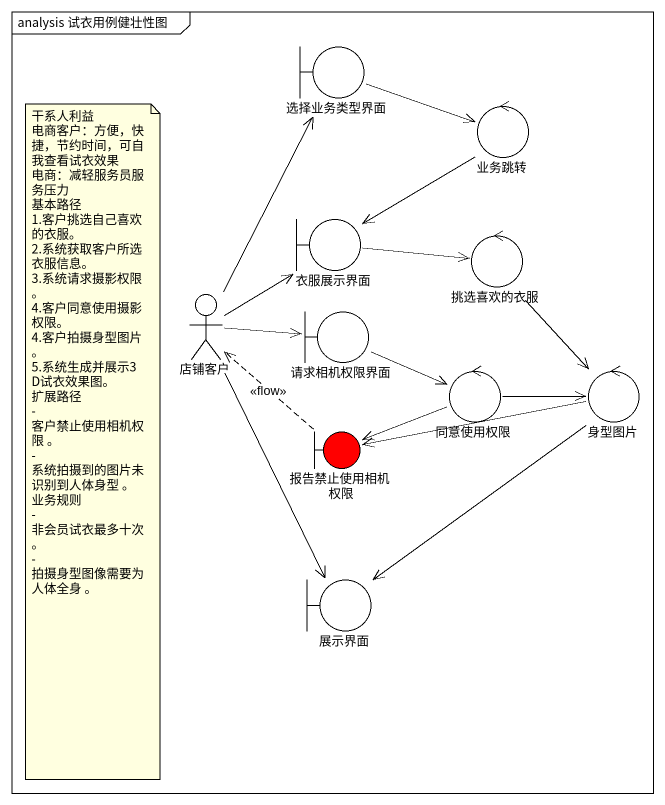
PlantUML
@startuml
mainframe analysis 试衣用例健壮性图
boundary 选择业务类型界面
control 业务跳转
boundary 衣服展示界面
control 挑选喜欢的衣服
actor 店铺客户
boundary 请求相机权限界面
control 同意使用权限
control 身型图片
boundary 报告禁止使用相机权限 #FF0000
boundary 展示界面
选择业务类型界面 -right-> 业务跳转
业务跳转 --> 衣服展示界面
衣服展示界面 -right-> 挑选喜欢的衣服
挑选喜欢的衣服 --> 身型图片
店铺客户 -up-> 选择业务类型界面
店铺客户 -up-> 衣服展示界面
店铺客户 -right-> 请求相机权限界面
店铺客户 --> 展示界面
请求相机权限界面 -right-> 同意使用权限
同意使用权限 -right-> 身型图片
同意使用权限 -left-> 报告禁止使用相机权限
身型图片 -left-> 报告禁止使用相机权限
身型图片 --> 展示界面
报告禁止使用相机权限 .up.> 店铺客户 : <<flow>>
note as N1
  干系人利益
  电商客户：方便，快捷，节约时间，可自我查看试衣效果
  电商：减轻服务员服务压力
  基本路径
  1.客户挑选自己喜欢的衣服。
  2.系统获取客户所选衣服信息。
  3.系统请求摄影权限。
  4.客户同意使用摄影权限。
  4.客户拍摄身型图片。
  5.系统生成并展示3D试衣效果图。
  扩展路径
  - 客户禁止使用相机权限 。
  - 系统拍摄到的图片未识别到人体身型 。
  业务规则
  - 非会员试衣最多十次 。
  - 拍摄身型图像需要为人体全身 。
end note
@enduml
